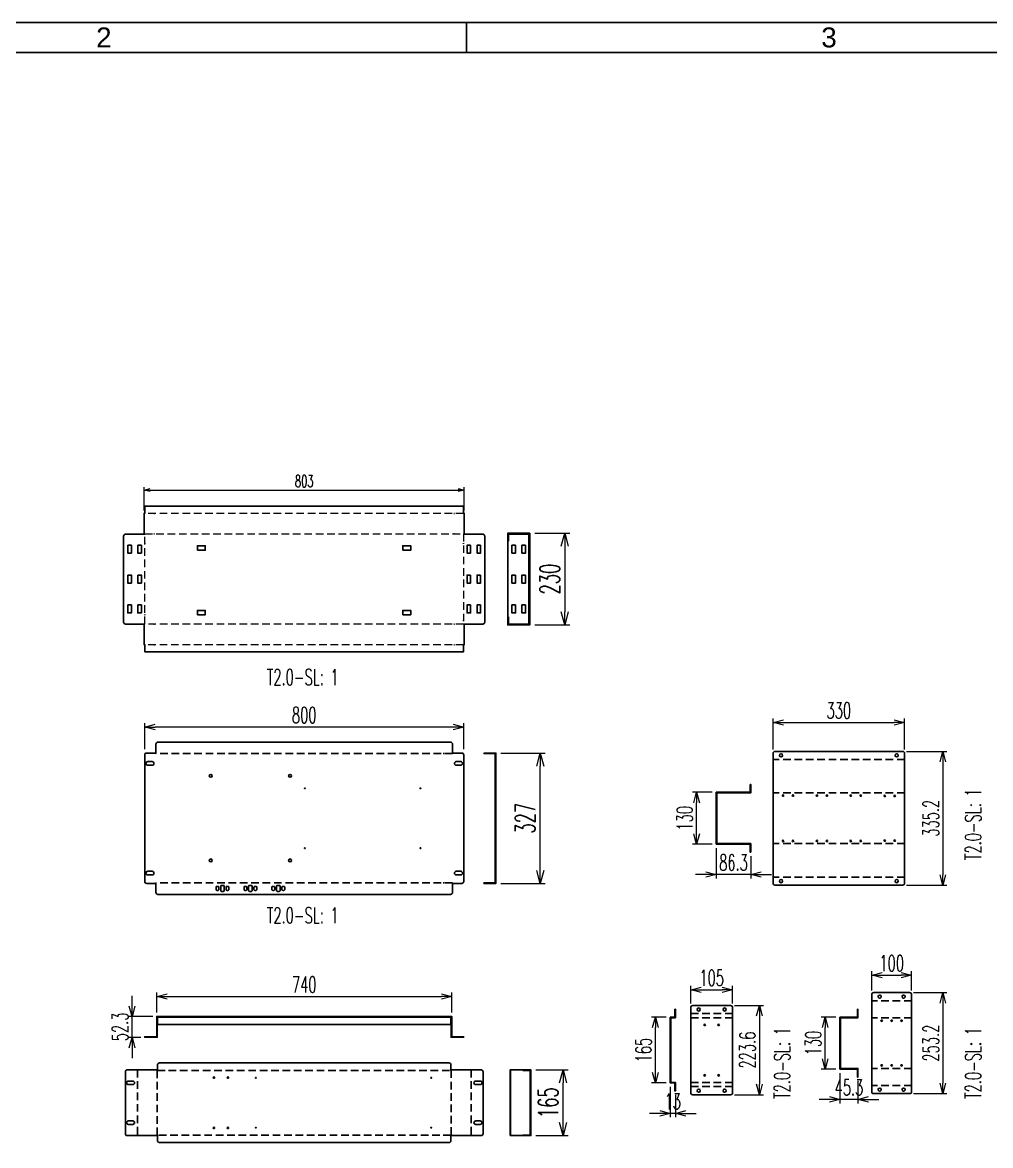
# Model space of a CAD drawing. Header units: millimetres. Extents: x 173893 to 258446, y -176540 to -123824.
# Drawn here: x 248020 to 250448, y -141150 to -138333 of the extents above; entities that cross this region are included whole.
import ezdxf
from ezdxf.enums import TextEntityAlignment as Align

# ---------------------------------------------------------------- set-up
doc = ezdxf.new("R2010")
doc.units = ezdxf.units.MM
doc.header["$LTSCALE"] = 3
doc.linetypes.add('HIDDEN', pattern=[9.525, 6.35, -3.175])
doc.layers.add('@.0.DM. NÉT CHÍNH', color=7, linetype='Continuous', lineweight=25)
doc.layers.add('@.DM. NÉT ĐỨT', color=8, linetype='HIDDEN', lineweight=9)
for name, color, linetype in [('@.DM. NÉT CHÍNH', 7, 'Continuous'), ('@.HIDDEN', 8, 'HIDDEN'), ('@.TEXT', 7, 'Continuous'), ('@.VISIBLE', 7, 'Continuous'), ('dim', 7, 'Continuous')]:
    doc.layers.add(name, color=color, linetype=linetype)
doc.styles.add('Ann_w01', font='romans.shx', dxfattribs={"width": 0.6, "bigfont": 'chineset.shx'})
doc.styles.add('Arial', font='arial.ttf')
doc.dimstyles.new('Dim 01_SC15', dxfattribs={"dimscale": 15, "dimtxt": 2, "dimasz": 1, "dimexe": 0.5, "dimexo": 0.5, "dimgap": 0.5, "dimtad": 1, "dimdec": 1, "dimzin": 12, "dimdsep": 46, "dimtxsty": 'Ann_w01', "dimblk": 'OPEN30', "dimcen": 1.5, "dimclrd": 6, "dimclre": 6, "dimclrt": 3, "dimazin": 3, "dimtm": 1e-09, "dimtfac": 1, "dimtdec": 1, "dimtix": 1, "dimtmove": 0, "dimatfit": 3, "dimldrblk": 'OPEN30', "dimfxl": 1, "dimtolj": 1, "dimlwd": 0, "dimlwe": 0, "dimarcsym": 0})
doc.dimstyles.new('Dim 01_SC20', dxfattribs={"dimscale": 20, "dimtxt": 2, "dimasz": 1.3, "dimexe": 0.5, "dimexo": 0.5, "dimgap": 0.5, "dimtad": 1, "dimdec": 1, "dimzin": 12, "dimdsep": 46, "dimtxsty": 'Ann_w01', "dimblk": 'OPEN30', "dimcen": 1.5, "dimclrd": 6, "dimclre": 6, "dimclrt": 3, "dimadec": 1, "dimazin": 3, "dimtm": 1e-09, "dimtfac": 1, "dimtdec": 1, "dimtix": 1, "dimtmove": 0, "dimatfit": 3, "dimldrblk": 'OPEN30', "dimfxl": 1, "dimtolj": 1, "dimlwd": 0, "dimlwe": 0, "dimarcsym": 0})
doc.dimstyles.new('Dim 01_SC25', dxfattribs={"dimscale": 25, "dimtxt": 2, "dimasz": 1.3, "dimexe": 0.5, "dimexo": 0.5, "dimgap": 0.5, "dimtad": 1, "dimdec": 1, "dimzin": 12, "dimdsep": 46, "dimtxsty": 'Ann_w01', "dimblk": 'OPEN30', "dimcen": 1.5, "dimclrd": 6, "dimclre": 6, "dimclrt": 3, "dimadec": 1, "dimazin": 3, "dimtm": 1e-09, "dimtfac": 1, "dimtdec": 1, "dimtix": 1, "dimtmove": 0, "dimatfit": 3, "dimldrblk": 'OPEN30', "dimfxl": 1, "dimtolj": 1, "dimlwd": 0, "dimlwe": 0, "dimarcsym": 0})

# ---------------------------------------------------------------- blocks, each defined once
blk = doc.blocks.new('Oval 20x9')
at = {"layer": '@.VISIBLE', "color": 2}
blk.add_lwpolyline([(-5.5, -4.5), (5.5, -4.5, 0.414214), (10, 0), (10, 0, 0.414214), (5.5, 4.5), (-5.5, 4.5, 0.414214), (-10, 0), (-10, 0, 0.414214)], format="xyb", close=True, dxfattribs=at)
blk = doc.blocks.new('_Open30')
at = {"color": 0, "linetype": 'ByBlock', "lineweight": -2}
for p, q in [((-1, 0.268), (0, 0)), ((0, 0), (-1, -0.268)), ((0, 0), (-1, 0))]:
    blk.add_line(p, q, dxfattribs=at)
blk = doc.blocks.new('*D546')
at = {"layer": 'Defpoints', "color": 0, "transparency": 16777216}
for p in [(248326.5, -140100.1), (248326.5, -140165.4), (249126.5, -140165.4)]:
    blk.add_point(p, dxfattribs=at)
at = {"layer": 'dim', "color": 6, "lineweight": 0, "transparency": 16777216}
for p, q in [((248326.5, -140155.4), (248326.5, -140090.1)), ((249100.5, -140100.1), (248352.5, -140100.1)), ((249126.5, -140155.4), (249126.5, -140090.1))]:
    blk.add_line(p, q, dxfattribs=at)
at = {"layer": 'dim', "color": 6, "lineweight": 0, "transparency": 16777216, "xscale": 26, "yscale": 26, "zscale": 26, "rotation": 180}
blk.add_blockref('_Open30', (248326.5, -140100.1), dxfattribs=at)
at = {"layer": 'dim', "color": 6, "lineweight": 0, "transparency": 16777216, "xscale": 26, "yscale": 26, "zscale": 26}
blk.add_blockref('_Open30', (249126.5, -140100.1), dxfattribs=at)
at = {"layer": 'dim', "color": 3, "transparency": 16777216, "insert": (248726.5, -140070.1), "char_height": 40, "attachment_point": 5, "style": 'Ann_w01'}
blk.add_mtext('\\A1;800', dxfattribs=at)
blk = doc.blocks.new('*D547')
at = {"layer": 'Defpoints', "color": 0, "transparency": 16777216}
for p in [(249710.7, -140263.9), (249760, -140263.9), (249760, -140393.9)]:
    blk.add_point(p, dxfattribs=at)
at = {"layer": 'dim', "color": 6, "lineweight": 0, "transparency": 16777216}
for p, q in [((249750, -140263.9), (249700.7, -140263.9)), ((249710.7, -140367.9), (249710.7, -140289.9)), ((249750, -140393.9), (249700.7, -140393.9))]:
    blk.add_line(p, q, dxfattribs=at)
at = {"layer": 'dim', "color": 6, "lineweight": 0, "transparency": 16777216, "xscale": 26, "yscale": 26, "zscale": 26}
for p, rotation in [((249710.7, -140263.9), 90), ((249710.7, -140393.9), 270)]:
    blk.add_blockref('_Open30', p, dxfattribs=dict(at, rotation=rotation))
at = {"layer": 'dim', "color": 3, "transparency": 16777216, "insert": (249680.7, -140328.9), "char_height": 40, "attachment_point": 5, "rotation": 90, "style": 'Ann_w01'}
blk.add_mtext('\\A1;130', dxfattribs=at)
blk = doc.blocks.new('*D548')
at = {"layer": 'Defpoints', "color": 0, "transparency": 16777216}
for p in [(249760, -140393.9), (249846.3, -140413.9), (249760, -140470)]:
    blk.add_point(p, dxfattribs=at)
at = {"layer": 'dim', "color": 6, "lineweight": 0, "transparency": 16777216}
for p, q in [((249760, -140403.9), (249760, -140480)), ((249846.3, -140423.9), (249846.3, -140480)), ((249734, -140470), (249708, -140470)), ((249846.3, -140470), (249760, -140470)), ((249872.3, -140470), (249898.3, -140470))]:
    blk.add_line(p, q, dxfattribs=at)
at = {"layer": 'dim', "color": 6, "lineweight": 0, "transparency": 16777216, "xscale": 26, "yscale": 26, "zscale": 26}
blk.add_blockref('_Open30', (249760, -140470), dxfattribs=at)
at = {"layer": 'dim', "color": 6, "lineweight": 0, "transparency": 16777216, "xscale": 26, "yscale": 26, "zscale": 26, "rotation": 180}
blk.add_blockref('_Open30', (249846.3, -140470), dxfattribs=at)
at = {"layer": 'dim', "color": 3, "transparency": 16777216, "insert": (249803.2, -140440), "char_height": 40, "attachment_point": 5, "style": 'Ann_w01'}
blk.add_mtext('\\A1;86.3', dxfattribs=at)
blk = doc.blocks.new('*D549')
at = {"layer": 'Defpoints', "color": 0, "transparency": 16777216}
for p in [(250232.4, -140088.7), (249902.4, -140166.3), (250232.4, -140166.3)]:
    blk.add_point(p, dxfattribs=at)
at = {"layer": 'dim', "color": 6, "lineweight": 0, "transparency": 16777216}
for p, q in [((249902.4, -140156.3), (249902.4, -140078.7)), ((249928.4, -140088.7), (250206.4, -140088.7)), ((250232.4, -140156.3), (250232.4, -140078.7))]:
    blk.add_line(p, q, dxfattribs=at)
at = {"layer": 'dim', "color": 6, "lineweight": 0, "transparency": 16777216, "xscale": 26, "yscale": 26, "zscale": 26, "rotation": 180}
blk.add_blockref('_Open30', (249902.4, -140088.7), dxfattribs=at)
at = {"layer": 'dim', "color": 6, "lineweight": 0, "transparency": 16777216, "xscale": 26, "yscale": 26, "zscale": 26}
blk.add_blockref('_Open30', (250232.4, -140088.7), dxfattribs=at)
at = {"layer": 'dim', "color": 3, "transparency": 16777216, "insert": (250067.4, -140058.7), "char_height": 40, "attachment_point": 5, "style": 'Ann_w01'}
blk.add_mtext('\\A1;330', dxfattribs=at)
blk = doc.blocks.new('*D550')
at = {"layer": 'Defpoints', "color": 0, "transparency": 16777216}
for p in [(250227.4, -140161.3), (250227.4, -140496.5), (250328.3, -140496.5)]:
    blk.add_point(p, dxfattribs=at)
at = {"layer": 'dim', "color": 6, "lineweight": 0, "transparency": 16777216}
for p, q in [((250237.4, -140161.3), (250338.3, -140161.3)), ((250328.3, -140187.3), (250328.3, -140470.5)), ((250237.4, -140496.5), (250338.3, -140496.5))]:
    blk.add_line(p, q, dxfattribs=at)
at = {"layer": 'dim', "color": 6, "lineweight": 0, "transparency": 16777216, "xscale": 26, "yscale": 26, "zscale": 26}
for p, rotation in [((250328.3, -140161.3), 90), ((250328.3, -140496.5), 270)]:
    blk.add_blockref('_Open30', p, dxfattribs=dict(at, rotation=rotation))
at = {"layer": 'dim', "color": 3, "transparency": 16777216, "insert": (250298.3, -140328.9), "char_height": 40, "attachment_point": 5, "rotation": 90, "style": 'Ann_w01'}
blk.add_mtext('\\A1;335.2', dxfattribs=at)
blk = doc.blocks.new('*D555')
at = {"layer": 'Defpoints', "color": 0, "transparency": 16777216}
for p in [(249096.5, -140776.1), (248356.5, -140826.1), (249096.5, -140826.1)]:
    blk.add_point(p, dxfattribs=at)
at = {"layer": 'dim', "color": 6, "lineweight": 0, "transparency": 16777216}
for p, q in [((248356.5, -140816.1), (248356.5, -140766.1)), ((248382.5, -140776.1), (249070.5, -140776.1)), ((249096.5, -140816.1), (249096.5, -140766.1))]:
    blk.add_line(p, q, dxfattribs=at)
at = {"layer": 'dim', "color": 6, "lineweight": 0, "transparency": 16777216, "xscale": 26, "yscale": 26, "zscale": 26, "rotation": 180}
blk.add_blockref('_Open30', (248356.5, -140776.1), dxfattribs=at)
at = {"layer": 'dim', "color": 6, "lineweight": 0, "transparency": 16777216, "xscale": 26, "yscale": 26, "zscale": 26}
blk.add_blockref('_Open30', (249096.5, -140776.1), dxfattribs=at)
at = {"layer": 'dim', "color": 3, "transparency": 16777216, "insert": (248726.5, -140746.1), "char_height": 40, "attachment_point": 5, "style": 'Ann_w01'}
blk.add_mtext('\\A1;740', dxfattribs=at)
blk = doc.blocks.new('*D556')
at = {"layer": 'Defpoints', "color": 0, "transparency": 16777216}
for p in [(248294.7, -140826.1), (248356.5, -140826.1), (248326.5, -140878.4)]:
    blk.add_point(p, dxfattribs=at)
at = {"layer": 'dim', "color": 6, "lineweight": 0, "transparency": 16777216}
for p, q in [((248294.7, -140800.1), (248294.7, -140774.1)), ((248346.5, -140826.1), (248284.7, -140826.1)), ((248294.7, -140878.4), (248294.7, -140826.1)), ((248316.5, -140878.4), (248284.7, -140878.4)), ((248294.7, -140904.4), (248294.7, -140930.4))]:
    blk.add_line(p, q, dxfattribs=at)
at = {"layer": 'dim', "color": 6, "lineweight": 0, "transparency": 16777216, "xscale": 26, "yscale": 26, "zscale": 26}
for p, rotation in [((248294.7, -140826.1), 270), ((248294.7, -140878.4), 90)]:
    blk.add_blockref('_Open30', p, dxfattribs=dict(at, rotation=rotation))
at = {"layer": 'dim', "color": 3, "transparency": 16777216, "insert": (248264.7, -140852.2), "char_height": 40, "attachment_point": 5, "rotation": 90, "style": 'Ann_w01'}
blk.add_mtext('\\A1;52.3', dxfattribs=at)
blk = doc.blocks.new('*D557')
at = {"layer": 'Defpoints', "color": 0, "transparency": 16777216}
for p in [(249128, -139505.8), (248325, -139564.5), (249128, -139564.5)]:
    blk.add_point(p, dxfattribs=at)
at = {"layer": 'dim', "color": 6, "lineweight": 0, "transparency": 16777216}
for p, q in [((248325, -139557), (248325, -139498.3)), ((248340, -139505.8), (249113, -139505.8)), ((249128, -139557), (249128, -139498.3))]:
    blk.add_line(p, q, dxfattribs=at)
at = {"layer": 'dim', "color": 6, "lineweight": 0, "transparency": 16777216, "xscale": 15, "yscale": 15, "zscale": 15, "rotation": 180}
blk.add_blockref('_Open30', (248325, -139505.8), dxfattribs=at)
at = {"layer": 'dim', "color": 6, "lineweight": 0, "transparency": 16777216, "xscale": 15, "yscale": 15, "zscale": 15}
blk.add_blockref('_Open30', (249128, -139505.8), dxfattribs=at)
at = {"layer": 'dim', "color": 3, "transparency": 16777216, "insert": (248726.5, -139483.3), "char_height": 30, "attachment_point": 5, "style": 'Ann_w01'}
blk.add_mtext('\\A1;803', dxfattribs=at)
blk = doc.blocks.new('*D560')
at = {"layer": 'Defpoints', "color": 0, "transparency": 16777216}
for p in [(249607.3, -140827.9), (249644.3, -140827.9), (249644.3, -140992.9)]:
    blk.add_point(p, dxfattribs=at)
at = {"layer": 'dim', "color": 6, "lineweight": 0, "transparency": 16777216}
for p, q in [((249634.3, -140827.9), (249597.3, -140827.9)), ((249607.3, -140966.9), (249607.3, -140853.9)), ((249634.3, -140992.9), (249597.3, -140992.9))]:
    blk.add_line(p, q, dxfattribs=at)
at = {"layer": 'dim', "color": 6, "lineweight": 0, "transparency": 16777216, "xscale": 26, "yscale": 26, "zscale": 26}
for p, rotation in [((249607.3, -140827.9), 90), ((249607.3, -140992.9), 270)]:
    blk.add_blockref('_Open30', p, dxfattribs=dict(at, rotation=rotation))
at = {"layer": 'dim', "color": 3, "transparency": 16777216, "insert": (249577.3, -140910.4), "char_height": 40, "attachment_point": 5, "rotation": 90, "style": 'Ann_w01'}
blk.add_mtext('\\A1;165', dxfattribs=at)
blk = doc.blocks.new('*D561')
at = {"layer": 'Defpoints', "color": 0, "transparency": 16777216}
for p in [(249644.3, -140992.9), (249657.3, -141012.9), (249644.3, -141069)]:
    blk.add_point(p, dxfattribs=at)
at = {"layer": 'dim', "color": 6, "lineweight": 0, "transparency": 16777216}
for p, q in [((249644.3, -141002.9), (249644.3, -141079)), ((249657.3, -141022.9), (249657.3, -141079)), ((249618.3, -141069), (249592.3, -141069)), ((249657.3, -141069), (249644.3, -141069)), ((249683.3, -141069), (249709.3, -141069))]:
    blk.add_line(p, q, dxfattribs=at)
at = {"layer": 'dim', "color": 6, "lineweight": 0, "transparency": 16777216, "xscale": 26, "yscale": 26, "zscale": 26}
blk.add_blockref('_Open30', (249644.3, -141069), dxfattribs=at)
at = {"layer": 'dim', "color": 6, "lineweight": 0, "transparency": 16777216, "xscale": 26, "yscale": 26, "zscale": 26, "rotation": 180}
blk.add_blockref('_Open30', (249657.3, -141069), dxfattribs=at)
at = {"layer": 'dim', "color": 3, "transparency": 16777216, "insert": (249650.8, -141039), "char_height": 40, "attachment_point": 5, "style": 'Ann_w01'}
blk.add_mtext('\\A1;13', dxfattribs=at)
blk = doc.blocks.new('*D562')
at = {"layer": 'Defpoints', "color": 0, "transparency": 16777216}
for p in [(249800.9, -140759.3), (249695.9, -140803.6), (249800.9, -140803.6)]:
    blk.add_point(p, dxfattribs=at)
at = {"layer": 'dim', "color": 6, "lineweight": 0, "transparency": 16777216}
for p, q in [((249695.9, -140793.6), (249695.9, -140749.3)), ((249800.9, -140793.6), (249800.9, -140749.3)), ((249721.9, -140759.3), (249774.9, -140759.3))]:
    blk.add_line(p, q, dxfattribs=at)
at = {"layer": 'dim', "color": 6, "lineweight": 0, "transparency": 16777216, "xscale": 26, "yscale": 26, "zscale": 26, "rotation": 180}
blk.add_blockref('_Open30', (249695.9, -140759.3), dxfattribs=at)
at = {"layer": 'dim', "color": 6, "lineweight": 0, "transparency": 16777216, "xscale": 26, "yscale": 26, "zscale": 26}
blk.add_blockref('_Open30', (249800.9, -140759.3), dxfattribs=at)
at = {"layer": 'dim', "color": 3, "transparency": 16777216, "insert": (249748.4, -140729.3), "char_height": 40, "attachment_point": 5, "style": 'Ann_w01'}
blk.add_mtext('\\A1;105', dxfattribs=at)
blk = doc.blocks.new('*D563')
at = {"layer": 'Defpoints', "color": 0, "transparency": 16777216}
for p in [(249795.9, -140798.6), (249795.9, -141022.2), (249868, -141022.2)]:
    blk.add_point(p, dxfattribs=at)
at = {"layer": 'dim', "color": 6, "lineweight": 0, "transparency": 16777216}
for p, q in [((249805.9, -140798.6), (249878, -140798.6)), ((249868, -140824.6), (249868, -140996.2)), ((249805.9, -141022.2), (249878, -141022.2))]:
    blk.add_line(p, q, dxfattribs=at)
at = {"layer": 'dim', "color": 6, "lineweight": 0, "transparency": 16777216, "xscale": 26, "yscale": 26, "zscale": 26}
for p, rotation in [((249868, -140798.6), 90), ((249868, -141022.2), 270)]:
    blk.add_blockref('_Open30', p, dxfattribs=dict(at, rotation=rotation))
at = {"layer": 'dim', "color": 3, "transparency": 16777216, "insert": (249838, -140910.4), "char_height": 40, "attachment_point": 5, "rotation": 90, "style": 'Ann_w01'}
blk.add_mtext('\\A1;223.6', dxfattribs=at)
blk = doc.blocks.new('*D564')
at = {"layer": 'Defpoints', "color": 0, "transparency": 16777216}
for p in [(250033.1, -140827.9), (250070.1, -140827.9), (250070.1, -140957.9)]:
    blk.add_point(p, dxfattribs=at)
at = {"layer": 'dim', "color": 6, "lineweight": 0, "transparency": 16777216}
for p, q in [((250060.1, -140827.9), (250023.1, -140827.9)), ((250033.1, -140931.9), (250033.1, -140853.9)), ((250060.1, -140957.9), (250023.1, -140957.9))]:
    blk.add_line(p, q, dxfattribs=at)
at = {"layer": 'dim', "color": 6, "lineweight": 0, "transparency": 16777216, "xscale": 26, "yscale": 26, "zscale": 26}
for p, rotation in [((250033.1, -140827.9), 90), ((250033.1, -140957.9), 270)]:
    blk.add_blockref('_Open30', p, dxfattribs=dict(at, rotation=rotation))
at = {"layer": 'dim', "color": 3, "transparency": 16777216, "insert": (250003.1, -140892.9), "char_height": 40, "attachment_point": 5, "rotation": 90, "style": 'Ann_w01'}
blk.add_mtext('\\A1;130', dxfattribs=at)
blk = doc.blocks.new('*D565')
at = {"layer": 'Defpoints', "color": 0, "transparency": 16777216}
for p in [(250070.1, -140957.9), (250115.4, -140977.9), (250070.1, -141034)]:
    blk.add_point(p, dxfattribs=at)
at = {"layer": 'dim', "color": 6, "lineweight": 0, "transparency": 16777216}
for p, q in [((250070.1, -140967.9), (250070.1, -141044)), ((250115.4, -140987.9), (250115.4, -141044)), ((250044.1, -141034), (250018.1, -141034)), ((250115.4, -141034), (250070.1, -141034)), ((250141.4, -141034), (250167.4, -141034))]:
    blk.add_line(p, q, dxfattribs=at)
at = {"layer": 'dim', "color": 6, "lineweight": 0, "transparency": 16777216, "xscale": 26, "yscale": 26, "zscale": 26}
blk.add_blockref('_Open30', (250070.1, -141034), dxfattribs=at)
at = {"layer": 'dim', "color": 6, "lineweight": 0, "transparency": 16777216, "xscale": 26, "yscale": 26, "zscale": 26, "rotation": 180}
blk.add_blockref('_Open30', (250115.4, -141034), dxfattribs=at)
at = {"layer": 'dim', "color": 3, "transparency": 16777216, "insert": (250092.7, -141004), "char_height": 40, "attachment_point": 5, "style": 'Ann_w01'}
blk.add_mtext('\\A1;45.3', dxfattribs=at)
blk = doc.blocks.new('*D566')
at = {"layer": 'Defpoints', "color": 0, "transparency": 16777216}
for p in [(250249.9, -140722.6), (250149.9, -140771.3), (250249.9, -140771.3)]:
    blk.add_point(p, dxfattribs=at)
at = {"layer": 'dim', "color": 6, "lineweight": 0, "transparency": 16777216}
for p, q in [((250149.9, -140761.3), (250149.9, -140712.6)), ((250175.9, -140722.6), (250223.9, -140722.6)), ((250249.9, -140761.3), (250249.9, -140712.6))]:
    blk.add_line(p, q, dxfattribs=at)
at = {"layer": 'dim', "color": 6, "lineweight": 0, "transparency": 16777216, "xscale": 26, "yscale": 26, "zscale": 26, "rotation": 180}
blk.add_blockref('_Open30', (250149.9, -140722.6), dxfattribs=at)
at = {"layer": 'dim', "color": 6, "lineweight": 0, "transparency": 16777216, "xscale": 26, "yscale": 26, "zscale": 26}
blk.add_blockref('_Open30', (250249.9, -140722.6), dxfattribs=at)
at = {"layer": 'dim', "color": 3, "transparency": 16777216, "insert": (250199.9, -140692.6), "char_height": 40, "attachment_point": 5, "style": 'Ann_w01'}
blk.add_mtext('\\A1;100', dxfattribs=at)
blk = doc.blocks.new('*D567')
at = {"layer": 'Defpoints', "color": 0, "transparency": 16777216}
for p in [(250244.9, -140766.3), (250244.9, -141019.5), (250328.3, -141019.5)]:
    blk.add_point(p, dxfattribs=at)
at = {"layer": 'dim', "color": 6, "lineweight": 0, "transparency": 16777216}
for p, q in [((250254.9, -140766.3), (250338.3, -140766.3)), ((250328.3, -140792.3), (250328.3, -140993.5)), ((250254.9, -141019.5), (250338.3, -141019.5))]:
    blk.add_line(p, q, dxfattribs=at)
at = {"layer": 'dim', "color": 6, "lineweight": 0, "transparency": 16777216, "xscale": 26, "yscale": 26, "zscale": 26}
for p, rotation in [((250328.3, -140766.3), 90), ((250328.3, -141019.5), 270)]:
    blk.add_blockref('_Open30', p, dxfattribs=dict(at, rotation=rotation))
at = {"layer": 'dim', "color": 3, "transparency": 16777216, "insert": (250298.3, -140892.9), "char_height": 40, "attachment_point": 5, "rotation": 90, "style": 'Ann_w01'}
blk.add_mtext('\\A1;253.2', dxfattribs=at)
blk = doc.blocks.new('*D570')
at = {"layer": '@.DM. NÉT CHÍNH', "color": 6, "linetype": 'Continuous', "lineweight": 0, "transparency": 16777216}
for p, q in [((249304.5, -139614.1), (249392.3, -139614.1)), ((249379.8, -139646.6), (249379.8, -139811.6)), ((249304.5, -139844.1), (249392.3, -139844.1))]:
    blk.add_line(p, q, dxfattribs=at)
at = {"layer": 'Defpoints', "color": 0, "linetype": 'Continuous', "transparency": 16777216}
for p in [(249292, -139614.1), (249292, -139844.1), (249379.8, -139844.1)]:
    blk.add_point(p, dxfattribs=at)
at = {"layer": '@.DM. NÉT CHÍNH', "color": 6, "linetype": 'Continuous', "lineweight": 0, "transparency": 16777216, "xscale": 32.5, "yscale": 32.5, "zscale": 32.5}
for p, rotation in [((249379.8, -139614.1), 90), ((249379.8, -139844.1), 270)]:
    blk.add_blockref('_Open30', p, dxfattribs=dict(at, rotation=rotation))
at = {"layer": '@.DM. NÉT CHÍNH', "color": 3, "linetype": 'Continuous', "transparency": 16777216, "insert": (249342.3, -139729.1), "char_height": 50, "attachment_point": 5, "rotation": 90, "style": 'Ann_w01'}
blk.add_mtext('\\A1;230', dxfattribs=at)
blk = doc.blocks.new('*D572')
at = {"layer": '@.DM. NÉT CHÍNH', "color": 6, "linetype": 'Continuous', "lineweight": 0, "transparency": 16777216}
for p, q in [((249307.5, -140959.9), (249388.3, -140959.9)), ((249375.8, -141092.4), (249375.8, -140992.4)), ((249307.5, -141124.9), (249388.3, -141124.9))]:
    blk.add_line(p, q, dxfattribs=at)
at = {"layer": 'Defpoints', "color": 0, "linetype": 'Continuous', "transparency": 16777216}
for p in [(249295, -140959.9), (249375.8, -140959.9), (249295, -141124.9)]:
    blk.add_point(p, dxfattribs=at)
at = {"layer": '@.DM. NÉT CHÍNH', "color": 6, "linetype": 'Continuous', "lineweight": 0, "transparency": 16777216, "xscale": 32.5, "yscale": 32.5, "zscale": 32.5}
for p, rotation in [((249375.8, -140959.9), 90), ((249375.8, -141124.9), 270)]:
    blk.add_blockref('_Open30', p, dxfattribs=dict(at, rotation=rotation))
at = {"layer": '@.DM. NÉT CHÍNH', "color": 3, "linetype": 'Continuous', "transparency": 16777216, "insert": (249338.3, -141042.4), "char_height": 50, "attachment_point": 5, "rotation": 90, "style": 'Ann_w01'}
blk.add_mtext('\\A1;165', dxfattribs=at)
blk = doc.blocks.new('*D573')
at = {"layer": '@.DM. NÉT CHÍNH', "color": 6, "linetype": 'Continuous', "lineweight": 0, "transparency": 16777216}
for p, q in [((249219.7, -140165.4), (249330.9, -140165.4)), ((249318.4, -140459.9), (249318.4, -140197.9)), ((249219.7, -140492.4), (249330.9, -140492.4))]:
    blk.add_line(p, q, dxfattribs=at)
at = {"layer": 'Defpoints', "color": 0, "linetype": 'Continuous', "transparency": 16777216}
for p in [(249207.2, -140165.4), (249318.4, -140165.4), (249207.2, -140492.4)]:
    blk.add_point(p, dxfattribs=at)
at = {"layer": '@.DM. NÉT CHÍNH', "color": 6, "linetype": 'Continuous', "lineweight": 0, "transparency": 16777216, "xscale": 32.5, "yscale": 32.5, "zscale": 32.5}
for p, rotation in [((249318.4, -140165.4), 90), ((249318.4, -140492.4), 270)]:
    blk.add_blockref('_Open30', p, dxfattribs=dict(at, rotation=rotation))
at = {"layer": '@.DM. NÉT CHÍNH', "color": 3, "linetype": 'Continuous', "transparency": 16777216, "insert": (249280.9, -140328.9), "char_height": 50, "attachment_point": 5, "rotation": 90, "style": 'Ann_w01'}
blk.add_mtext('\\A1;327', dxfattribs=at)
blk = doc.blocks.new('KHUNG BAN VE (Made by Tung)')
at = {"layer": '@.VISIBLE', "color": 8}
blk.add_line((148.5, 207), (148.5, 210), dxfattribs=at)
for points in [[(0, 0), (297, 0), (297, 210), (0, 210)], [(3, 3), (294, 3), (294, 207), (3, 207)]]:
    blk.add_lwpolyline(points, close=True, dxfattribs=at)
at = {"layer": '@.TEXT', "color": 1, "style": 'Arial'}
for s, p in [('2', (112.125, 208.5)), ('3', (184.875, 208.5))]:
    blk.add_text(s, height=2, dxfattribs=at).set_placement(p, align=Align.MIDDLE_CENTER)
for tag, height, p in [('DESIGNER_NAME', 2, (38, 15.5)), ('PROJECT_CODE', 2, (258.5, 15.5)), ('SCALE', 2, (289, 15.5)), ('APPROVED_NAME', 2, (38, 10.5)), ('CUSTOMER_NAME', 2, (258.5, 10.5)), ('PAGE', 2, (289, 10.5)), ('DRAWING_NAME', 4, (173, 8)), ('TOTAL', 2, (289, 5.5))]:
    blk.add_attdef(tag, text='', height=height, dxfattribs=at).set_placement(p, align=Align.MIDDLE_CENTER)

msp = doc.modelspace()

# ---------------------------------------------------------------- linework, layer by layer
for p, q in [((249244.24, -140959.91), (249244.24, -141124.91)), ((249242.74, -140992.41), (249244.24, -140992.41)), ((249242.74, -141092.41), (249244.24, -141092.41))]:
    msp.add_line(p, q)
for points in [[(248284.12, -139644.07), (248284.12, -139664.07), (248293.12, -139664.07), (248293.12, -139644.07)], [(248309.12, -139644.07), (248309.12, -139664.07), (248318.12, -139664.07), (248318.12, -139644.07)], [(249143.9, -139644.07), (249143.9, -139664.07), (249134.9, -139664.07), (249134.9, -139644.07)], [(249168.9, -139644.07), (249168.9, -139664.07), (249159.9, -139664.07), (249159.9, -139644.07)], [(249256.52, -139644.07), (249256.52, -139664.07), (249247.52, -139664.07), (249247.52, -139644.07)], [(249281.52, -139644.07), (249281.52, -139664.07), (249272.52, -139664.07), (249272.52, -139644.07)], [(248284.12, -139719.07), (248284.12, -139739.07), (248293.12, -139739.07), (248293.12, -139719.07)], [(248309.12, -139719.07), (248309.12, -139739.07), (248318.12, -139739.07), (248318.12, -139719.07)], [(249143.9, -139719.07), (249143.9, -139739.07), (249134.9, -139739.07), (249134.9, -139719.07)], [(249168.9, -139719.07), (249168.9, -139739.07), (249159.9, -139739.07), (249159.9, -139719.07)], [(249256.52, -139719.07), (249256.52, -139739.07), (249247.52, -139739.07), (249247.52, -139719.07)], [(249281.52, -139719.07), (249281.52, -139739.07), (249272.52, -139739.07), (249272.52, -139719.07)], [(248284.12, -139794.07), (248284.12, -139814.07), (248293.12, -139814.07), (248293.12, -139794.07)], [(248309.12, -139794.07), (248309.12, -139814.07), (248318.12, -139814.07), (248318.12, -139794.07)], [(249143.9, -139794.07), (249143.9, -139814.07), (249134.9, -139814.07), (249134.9, -139794.07)], [(249168.9, -139794.07), (249168.9, -139814.07), (249159.9, -139814.07), (249159.9, -139794.07)], [(249256.52, -139794.07), (249256.52, -139814.07), (249247.52, -139814.07), (249247.52, -139794.07)], [(249281.52, -139794.07), (249281.52, -139814.07), (249272.52, -139814.07), (249272.52, -139794.07)], [(249242.74, -141124.91), (249295.04, -141124.91), (249295.04, -140959.91), (249242.74, -140959.91)]]:
    msp.add_lwpolyline(points, close=True)
msp.add_lwpolyline([(249275.04, -140959.91), (249275.04, -140961.41), (249293.54, -140961.41), (249293.54, -141123.41), (249275.04, -141123.41), (249275.04, -141124.91)])
at = {"layer": '@.0.DM. NÉT CHÍNH', "color": 1}
for p, q in [((248349.33, -139564.47), (248351.33, -139564.47)), ((249103.69, -139564.47), (249101.69, -139564.47)), ((248349.33, -139615.87), (248351.33, -139615.87)), ((249103.69, -139615.87), (249101.69, -139615.87)), ((248326.82, -139638.63), (248326.82, -139640.63)), ((249126.2, -139638.63), (249126.2, -139640.63)), ((248326.82, -139819.51), (248326.82, -139817.51)), ((248349.33, -139842.27), (248351.33, -139842.27)), ((249103.69, -139842.27), (249101.69, -139842.27)), ((249126.2, -139834.51), (249126.2, -139832.51)), ((248349.33, -139893.67), (248351.33, -139893.67)), ((249103.69, -139893.67), (249101.69, -139893.67))]:
    msp.add_line(p, q, dxfattribs=at)
at = {"layer": '@.0.DM. NÉT CHÍNH'}
for p, q in [((249237.02, -139634.07), (249239.02, -139634.07)), ((249237.02, -139824.07), (249239.02, -139824.07))]:
    msp.add_line(p, q, dxfattribs=at)
msp.add_lwpolyline([(249174.4, -139841.77), (249128, -139841.77), (249128, -139893.67), (249126, -139893.67), (249126, -139911.87), (248327.02, -139911.87), (248327.02, -139893.67), (248325.02, -139893.67), (248325.02, -139841.77), (248278.62, -139841.77, -0.4142136), (248273.62, -139836.77), (248273.62, -139621.37, -0.4142136), (248278.62, -139616.37), (248325.02, -139616.37), (248325.02, -139564.47), (248327.02, -139564.47), (248327.02, -139546.27), (249126, -139546.27), (249126, -139564.47), (249128, -139564.47), (249128, -139616.37), (249174.4, -139616.37, -0.4142136), (249179.4, -139621.37), (249179.4, -139836.77, -0.4142136)], format="xyb", close=True, dxfattribs=at)
msp.add_lwpolyline([(249292.02, -139614.07), (249292.02, -139844.07), (249237.02, -139844.07), (249237.02, -139614.07)], close=True, dxfattribs=at)
msp.add_lwpolyline([(249239.02, -139634.07), (249239.02, -139616.07), (249290.02, -139616.07), (249290.02, -139842.07), (249239.02, -139842.07), (249239.02, -139824.07)], dxfattribs=at)
at = {"layer": '@.DM. NÉT CHÍNH'}
for p, q in [((248325.02, -139616.37), (248326.82, -139616.37)), ((249128, -139616.37), (249126.2, -139616.37)), ((248325.02, -139841.77), (248326.82, -139841.77)), ((249128, -139841.77), (249126.2, -139841.77))]:
    msp.add_line(p, q, dxfattribs=at)
at = {"layer": '@.DM. NÉT CHÍNH', "linetype": 'Continuous'}
for points in [[(248458.5, -139656.57), (248478.5, -139656.57), (248478.5, -139645.57), (248458.5, -139645.57)], [(248973.5, -139656.57), (248993.5, -139656.57), (248993.5, -139645.57), (248973.5, -139645.57)], [(248458.5, -139818.57), (248478.5, -139818.57), (248478.5, -139807.57), (248458.5, -139807.57)], [(248973.5, -139818.57), (248993.5, -139818.57), (248993.5, -139807.57), (248973.5, -139807.57)]]:
    msp.add_lwpolyline(points, close=True, dxfattribs=at)
for points in [[(248519.01, -140512.3), (248524.01, -140512.3, 0.4142136), (248526.01, -140510.3), (248526.01, -140499.3, 0.4142136), (248524.01, -140497.3), (248519.01, -140497.3, 0.4142136), (248517.01, -140499.3), (248517.01, -140510.3, 0.4142136)], [(248589.01, -140512.3), (248594.01, -140512.3, 0.4142136), (248596.01, -140510.3), (248596.01, -140499.3, 0.4142136), (248594.01, -140497.3), (248589.01, -140497.3, 0.4142136), (248587.01, -140499.3), (248587.01, -140510.3, 0.4142136)], [(248659.01, -140512.3), (248664.01, -140512.3, 0.4142136), (248666.01, -140510.3), (248666.01, -140499.3, 0.4142136), (248664.01, -140497.3), (248659.01, -140497.3, 0.4142136), (248657.01, -140499.3), (248657.01, -140510.3, 0.4142136)], [(248507.51, -140509.8), (248510.51, -140509.8, 0.4142136), (248512.51, -140507.8), (248512.51, -140501.8, 0.4142136), (248510.51, -140499.8), (248507.51, -140499.8, 0.4142136), (248505.51, -140501.8), (248505.51, -140507.8, 0.4142136)], [(248532.51, -140509.8), (248535.51, -140509.8, 0.4142136), (248537.51, -140507.8), (248537.51, -140501.8, 0.4142136), (248535.51, -140499.8), (248532.51, -140499.8, 0.4142136), (248530.51, -140501.8), (248530.51, -140507.8, 0.4142136)], [(248577.51, -140509.8), (248580.51, -140509.8, 0.4142136), (248582.51, -140507.8), (248582.51, -140501.8, 0.4142136), (248580.51, -140499.8), (248577.51, -140499.8, 0.4142136), (248575.51, -140501.8), (248575.51, -140507.8, 0.4142136)], [(248602.51, -140509.8), (248605.51, -140509.8, 0.4142136), (248607.51, -140507.8), (248607.51, -140501.8, 0.4142136), (248605.51, -140499.8), (248602.51, -140499.8, 0.4142136), (248600.51, -140501.8), (248600.51, -140507.8, 0.4142136)], [(248647.51, -140509.8), (248650.51, -140509.8, 0.4142136), (248652.51, -140507.8), (248652.51, -140501.8, 0.4142136), (248650.51, -140499.8), (248647.51, -140499.8, 0.4142136), (248645.51, -140501.8), (248645.51, -140507.8, 0.4142136)], [(248672.51, -140509.8), (248675.51, -140509.8, 0.4142136), (248677.51, -140507.8), (248677.51, -140501.8, 0.4142136), (248675.51, -140499.8), (248672.51, -140499.8, 0.4142136), (248670.51, -140501.8), (248670.51, -140507.8, 0.4142136)]]:
    msp.add_lwpolyline(points, format="xyb", close=True, dxfattribs=at)
for centre, radius in [((248492.01, -140222.62), 3.5), ((248691.01, -140222.62), 3.5), ((248728.01, -140253.9), 1), ((249018.01, -140253.9), 1), ((249927.42, -140271.9), 1.75), ((249952.42, -140271.9), 1.75), ((250012.42, -140271.9), 1.75), ((250037.42, -140271.9), 1.75), ((250097.42, -140271.9), 1.75), ((250122.42, -140271.9), 1.75), ((250182.42, -140272.9), 1.75), ((250207.42, -140272.9), 1.75), ((249927.42, -140385.9), 1.75), ((249952.42, -140385.9), 1.75), ((250012.42, -140385.9), 1.75), ((250037.42, -140385.9), 1.75), ((250097.42, -140385.9), 1.75), ((250122.42, -140385.9), 1.75), ((250182.42, -140384.9), 1.75), ((250207.42, -140384.9), 1.75), ((248728.01, -140403.9), 1), ((249018.01, -140403.9), 1), ((248492.01, -140434.62), 3.5), ((248691.01, -140434.62), 3.5), ((250174.85, -140836.91), 1.75), ((250199.85, -140836.91), 1.75), ((250224.85, -140836.91), 1.75), ((249730.91, -140847.16), 1.75), ((249765.91, -140847.16), 1.75), ((250174.85, -140948.91), 1.75), ((250199.85, -140948.91), 1.75), ((250224.85, -140948.91), 1.75), ((249730.91, -140973.66), 1.75), ((249765.91, -140973.66), 1.75), ((248500.11, -140979.16), 1.75), ((248535.11, -140979.16), 1.75), ((248605.04, -140979.91), 1), ((249045.04, -140979.91), 1), ((248500.11, -141105.66), 1.75), ((248535.11, -141105.66), 1.75), ((248605.04, -141104.91), 1), ((249045.04, -141104.91), 1)]:
    msp.add_circle(centre, radius, dxfattribs=at)
at = {"layer": '@.DM. NÉT ĐỨT', "linetype": 'HIDDEN'}
for p, q in [((249126, -139564.47), (248327.02, -139564.47)), ((249126, -139893.67), (248327.02, -139893.67))]:
    msp.add_line(p, q, dxfattribs=at)
msp.add_lwpolyline([(249126.2, -139842.27), (248326.82, -139842.27), (248326.82, -139615.87), (249126.2, -139615.87)], close=True, dxfattribs=at)
at = {"layer": '@.HIDDEN'}
for p, q in [((250232.42, -140181.5), (249902.42, -140181.5)), ((250232.42, -140265.2), (249902.42, -140265.2)), ((250232.42, -140392.6), (249902.42, -140392.6)), ((250232.42, -140476.3), (249902.42, -140476.3)), ((250249.85, -140786.51), (250149.85, -140786.51)), ((249800.91, -140818.81), (249695.91, -140818.81)), ((249800.91, -140829.21), (249695.91, -140829.21)), ((250249.85, -140829.21), (250149.85, -140829.21)), ((250249.85, -140956.61), (250149.85, -140956.61)), ((249800.91, -140991.61), (249695.91, -140991.61)), ((249800.91, -141002.01), (249695.91, -141002.01)), ((250249.85, -140999.31), (250149.85, -140999.31))]:
    msp.add_line(p, q, dxfattribs=at)
at = {"layer": '@.HIDDEN', "linetype": 'HIDDEN'}
for p, q in [((248308.1, -140959.91), (248308.1, -141124.91)), ((249144.9, -140959.91), (249144.9, -141124.91))]:
    msp.add_line(p, q, dxfattribs=at)
for points in [[(249098.5, -140166.7), (248354.5, -140166.7)], [(249098.5, -140491.1), (248354.5, -140491.1)]]:
    msp.add_lwpolyline(points, dxfattribs=at)
msp.add_lwpolyline([(249095.2, -141123.61), (248357.8, -141123.61), (248357.8, -140961.21), (249095.2, -140961.21)], close=True, dxfattribs=at)
at = {"layer": '@.VISIBLE'}
for p, q in [((248354.5, -140165.4), (248354.5, -140166.7)), ((249098.5, -140165.4), (249098.5, -140166.7)), ((249177.22, -140165.4), (249177.22, -140166.9)), ((249207.22, -140191.4), (249205.72, -140191.4)), ((249207.22, -140466.4), (249205.72, -140466.4)), ((248354.5, -140492.4), (248354.5, -140491.1)), ((249098.5, -140492.4), (249098.5, -140491.1)), ((249177.22, -140490.9), (249177.22, -140492.4)), ((248358.5, -140959.91), (248358.5, -140961.21)), ((249094.5, -140959.91), (249094.5, -140961.21)), ((248358.5, -141124.91), (248358.5, -141123.61)), ((249094.5, -141124.91), (249094.5, -141123.61))]:
    msp.add_line(p, q, dxfattribs=at)
at = {"layer": '@.VISIBLE', "color": 1}
for p, q in [((248375.87, -140166.7), (248377.87, -140166.7)), ((249077.13, -140166.7), (249075.13, -140166.7)), ((249907.74, -140181.5), (249910.74, -140181.5)), ((250227.1, -140181.5), (250224.1, -140181.5)), ((249907.74, -140265.2), (249910.74, -140265.2)), ((250227.1, -140265.2), (250224.1, -140265.2)), ((249907.74, -140392.6), (249910.74, -140392.6)), ((250227.1, -140392.6), (250224.1, -140392.6)), ((248375.87, -140491.1), (248377.87, -140491.1)), ((249077.13, -140491.1), (249075.13, -140491.1)), ((249907.74, -140476.3), (249910.74, -140476.3)), ((250227.1, -140476.3), (250224.1, -140476.3)), ((250155.18, -140786.51), (250158.18, -140786.51)), ((250244.53, -140786.51), (250241.53, -140786.51)), ((249701.23, -140818.81), (249704.23, -140818.81)), ((249701.23, -140829.21), (249704.23, -140829.21)), ((249795.59, -140818.81), (249792.59, -140818.81)), ((249795.59, -140829.21), (249792.59, -140829.21)), ((250155.18, -140829.21), (250158.18, -140829.21)), ((250244.53, -140829.21), (250241.53, -140829.21)), ((248308.1, -140972.06), (248308.1, -140974.06)), ((248357.8, -140972.06), (248357.8, -140974.06)), ((248375.87, -140961.21), (248377.87, -140961.21)), ((249077.13, -140961.21), (249075.13, -140961.21)), ((249095.2, -140972.06), (249095.2, -140974.06)), ((249144.9, -140972.06), (249144.9, -140974.06)), ((250155.18, -140956.61), (250158.18, -140956.61)), ((250244.53, -140956.61), (250241.53, -140956.61)), ((249701.23, -140991.61), (249704.23, -140991.61)), ((249701.23, -141002.01), (249704.23, -141002.01)), ((249795.59, -140991.61), (249792.59, -140991.61)), ((249795.59, -141002.01), (249792.59, -141002.01)), ((250155.18, -140999.31), (250158.18, -140999.31)), ((250244.53, -140999.31), (250241.53, -140999.31)), ((248308.1, -141112.77), (248308.1, -141110.77)), ((248357.8, -141112.77), (248357.8, -141110.77)), ((249095.2, -141112.77), (249095.2, -141110.77)), ((249144.9, -141112.77), (249144.9, -141110.77)), ((248375.87, -141123.61), (248377.87, -141123.61)), ((249077.13, -141123.61), (249075.13, -141123.61))]:
    msp.add_line(p, q, dxfattribs=at)
at = {"layer": '@.VISIBLE'}
for points in [[(249098.5, -140165.4), (249098.5, -140143, 0.4142136), (249093.5, -140138), (248359.5, -140138, 0.4142136), (248354.5, -140143), (248354.5, -140165.4)], [(248354.5, -140165.4), (248331.5, -140165.4, 0.4142136), (248326.5, -140170.4), (248326.5, -140487.4, 0.4142136), (248331.5, -140492.4), (248354.5, -140492.4)], [(249098.5, -140492.4), (249121.5, -140492.4, 0.4142136), (249126.5, -140487.4), (249126.5, -140170.4, 0.4142136), (249121.5, -140165.4), (249098.5, -140165.4)], [(248354.5, -140492.4), (248354.5, -140514.8, 0.4142136), (248359.5, -140519.8), (249093.5, -140519.8, 0.4142136), (249098.5, -140514.8), (249098.5, -140492.4)], [(249094.5, -140959.91), (249094.5, -140947.51, 0.4142136), (249089.5, -140942.51), (248363.5, -140942.51, 0.4142136), (248358.5, -140947.51), (248358.5, -140959.91)], [(248358.5, -140959.91), (248282.9, -140959.91, 0.4142136), (248277.9, -140964.91), (248277.9, -141119.91, 0.4142136), (248282.9, -141124.91), (248358.5, -141124.91)], [(249094.5, -141124.91), (249170.1, -141124.91, 0.4142136), (249175.1, -141119.91), (249175.1, -140964.91, 0.4142136), (249170.1, -140959.91), (249094.5, -140959.91)], [(248358.5, -141124.91), (248358.5, -141137.31, 0.4142136), (248363.5, -141142.31), (249089.5, -141142.31, 0.4142136), (249094.5, -141137.31), (249094.5, -141124.91)]]:
    msp.add_lwpolyline(points, format="xyb", dxfattribs=at)
for points in [[(249177.22, -140165.4), (249207.22, -140165.4), (249207.22, -140492.4), (249177.22, -140492.4)], [(249177.22, -140166.9), (249205.72, -140166.9), (249205.72, -140490.9), (249177.22, -140490.9)], [(248358.5, -140827.56), (248358.5, -140846.06), (249094.5, -140846.06), (249094.5, -140827.56)]]:
    msp.add_lwpolyline(points, dxfattribs=at)
for points in [[(250227.42, -140161.3), (249907.42, -140161.3, 0.4142136), (249902.42, -140166.3), (249902.42, -140491.5, 0.4142136), (249907.42, -140496.5), (250227.42, -140496.5, 0.4142136), (250232.42, -140491.5), (250232.42, -140166.3, 0.4142136)], [(250244.85, -140766.31), (250154.85, -140766.31, 0.4142136), (250149.85, -140771.31), (250149.85, -141014.51, 0.4142136), (250154.85, -141019.51), (250244.85, -141019.51, 0.4142136), (250249.85, -141014.51), (250249.85, -140771.31, 0.4142136)], [(249795.91, -140798.61), (249700.91, -140798.61, 0.4142136), (249695.91, -140803.61), (249695.91, -141017.21, 0.4142136), (249700.91, -141022.21), (249795.91, -141022.21, 0.4142136), (249800.91, -141017.21), (249800.91, -140803.61, 0.4142136)]]:
    msp.add_lwpolyline(points, format="xyb", close=True, dxfattribs=at)
for points in [[(249844.84, -140243.9), (249844.84, -140263.9), (249760.04, -140263.9), (249760.04, -140393.9), (249844.84, -140393.9), (249844.84, -140413.9), (249846.34, -140413.9), (249846.34, -140392.4), (249761.54, -140392.4), (249761.54, -140265.4), (249846.34, -140265.4), (249846.34, -140243.9)], [(249126.5, -140876.86), (249096.5, -140876.86), (249096.5, -140826.06), (248356.5, -140826.06), (248356.5, -140876.86), (248326.5, -140876.86), (248326.5, -140878.36), (248358, -140878.36), (248358, -140827.56), (249095, -140827.56), (249095, -140878.36), (249126.5, -140878.36)], [(249655.84, -140807.91), (249655.84, -140827.91), (249644.34, -140827.91), (249644.34, -140992.91), (249655.84, -140992.91), (249655.84, -141012.91), (249657.34, -141012.91), (249657.34, -140991.41), (249645.84, -140991.41), (249645.84, -140829.41), (249657.34, -140829.41), (249657.34, -140807.91)], [(250113.85, -140807.91), (250113.85, -140827.91), (250070.05, -140827.91), (250070.05, -140957.91), (250113.85, -140957.91), (250113.85, -140977.91), (250115.35, -140977.91), (250115.35, -140956.41), (250071.55, -140956.41), (250071.55, -140829.41), (250115.35, -140829.41), (250115.35, -140807.91)]]:
    msp.add_lwpolyline(points, close=True, dxfattribs=at)
at = {"layer": '@.VISIBLE', "color": 2}
for centre in [(249922.42, -140171.3), (250212.42, -140171.3), (249922.42, -140486.5), (250212.42, -140486.5), (250169.85, -140776.31), (250229.85, -140776.31), (249715.91, -140808.61), (249780.91, -140808.61), (249715.91, -141012.21), (249780.91, -141012.21), (250169.85, -141009.51), (250229.85, -141009.51)]:
    msp.add_circle(centre, 4, dxfattribs=at)

# ---------------------------------------------------------------- block references
at = {"layer": '@.VISIBLE', "xscale": 25, "yscale": 25, "zscale": 25}
msp.add_blockref('KHUNG BAN VE (Made by Tung)', (245420.85, -143583.06), dxfattribs=at)
at = {"layer": '@.VISIBLE'}
for p in [(248339.5, -140191.4), (248339.5, -140466.4), (248290.9, -140992.41), (248290.9, -141092.41)]:
    msp.add_blockref('Oval 20x9', p, dxfattribs=at)
at = {"layer": '@.VISIBLE', "xscale": -1}
for p in [(249113.5, -140191.4), (249113.5, -140466.4), (249162.1, -140992.41), (249162.1, -141092.41)]:
    msp.add_blockref('Oval 20x9', p, dxfattribs=at)

# ---------------------------------------------------------------- texts
at = {"layer": '@.VISIBLE', "color": 1, "style": 'Ann_w01', "width": 0.6}
for p in [(248722.73, -139974.99), (248722.73, -140572.39)]:
    msp.add_text('T2.0-SL: 1', height=40, dxfattribs=at).set_placement(p, align=Align.MIDDLE_CENTER)
for p in [(250404.16, -140343.9), (249925.06, -140942.91), (250404.35, -140942.91)]:
    msp.add_text('T2.0-SL: 1', height=40, rotation=90, dxfattribs=at).set_placement(p, align=Align.MIDDLE_CENTER)

# ---------------------------------------------------------------- dimensions: what is measured, and where the dimension line sits
at = {"layer": '@.DM. NÉT CHÍNH', "linetype": 'Continuous'}
for base, p1, p2, picture, middle in [((249379.84, -139844.07), (249292.02, -139614.07), (249292.02, -139844.07), '*D570', (249342.34, -139729.07)), ((249318.37, -140165.4), (249207.22, -140492.4), (249207.22, -140165.4), '*D573', (249280.87, -140328.9)), ((249375.76, -140959.91), (249295.04, -141124.91), (249295.04, -140959.91), '*D572', (249338.26, -141042.41))]:
    dim = msp.add_linear_dim(base=base, p1=p1, p2=p2, angle=90, dimstyle='Dim 01_SC25', dxfattribs=at)
    dim.commit()
    dim.dimension.update_dxf_attribs({"geometry": picture, "text_midpoint": middle})
at = {"layer": 'dim'}
for base, p1, p2, dimstyle, picture, middle in [((249128, -139505.83), (248325.02, -139564.47), (249128, -139564.47), 'Dim 01_SC15', '*D557', (248726.51, -139483.33)), ((248326.5, -140100.12), (249126.5, -140165.4), (248326.5, -140165.4), 'Dim 01_SC20', '*D546', (248726.5, -140070.12)), ((250232.42, -140088.68), (249902.42, -140166.3), (250232.42, -140166.3), 'Dim 01_SC20', '*D549', (250067.42, -140058.68)), ((249760.04, -140470.02), (249846.34, -140413.9), (249760.04, -140393.9), 'Dim 01_SC20', '*D548', (249803.19, -140440.02)), ((250249.85, -140722.58), (250149.85, -140771.31), (250249.85, -140771.31), 'Dim 01_SC20', '*D566', (250199.85, -140692.58)), ((249096.5, -140776.14), (248356.5, -140826.06), (249096.5, -140826.06), 'Dim 01_SC20', '*D555', (248726.5, -140746.14)), ((249800.91, -140759.32), (249695.91, -140803.61), (249800.91, -140803.61), 'Dim 01_SC20', '*D562', (249748.41, -140729.32)), ((250070.05, -141034.03), (250115.35, -140977.91), (250070.05, -140957.91), 'Dim 01_SC20', '*D565', (250092.7, -141004.03)), ((249644.34, -141069.03), (249657.34, -141012.91), (249644.34, -140992.91), 'Dim 01_SC20', '*D561', (249650.84, -141039.03))]:
    dim = msp.add_linear_dim(base=base, p1=p1, p2=p2, dimstyle=dimstyle, dxfattribs=at)
    dim.commit()
    dim.dimension.update_dxf_attribs({"geometry": picture, "text_midpoint": middle})
for base, p1, p2, picture, middle in [((250328.29, -140496.5), (250227.42, -140161.3), (250227.42, -140496.5), '*D550', (250298.29, -140328.9)), ((249710.73, -140263.9), (249760.04, -140393.9), (249760.04, -140263.9), '*D547', (249680.73, -140328.9)), ((248294.67, -140826.06), (248326.5, -140878.36), (248356.5, -140826.06), '*D556', (248264.67, -140852.21)), ((250328.29, -141019.51), (250244.85, -140766.31), (250244.85, -141019.51), '*D567', (250298.29, -140892.91)), ((249867.97, -141022.21), (249795.91, -140798.61), (249795.91, -141022.21), '*D563', (249837.97, -140910.41)), ((249607.28, -140827.91), (249644.34, -140992.91), (249644.34, -140827.91), '*D560', (249577.28, -140910.41)), ((250033.13, -140827.91), (250070.05, -140957.91), (250070.05, -140827.91), '*D564', (250003.13, -140892.91))]:
    dim = msp.add_linear_dim(base=base, p1=p1, p2=p2, angle=90, dimstyle='Dim 01_SC20', dxfattribs=at)
    dim.commit()
    dim.dimension.update_dxf_attribs({"geometry": picture, "text_midpoint": middle})

doc.saveas('drawing.dxf')
